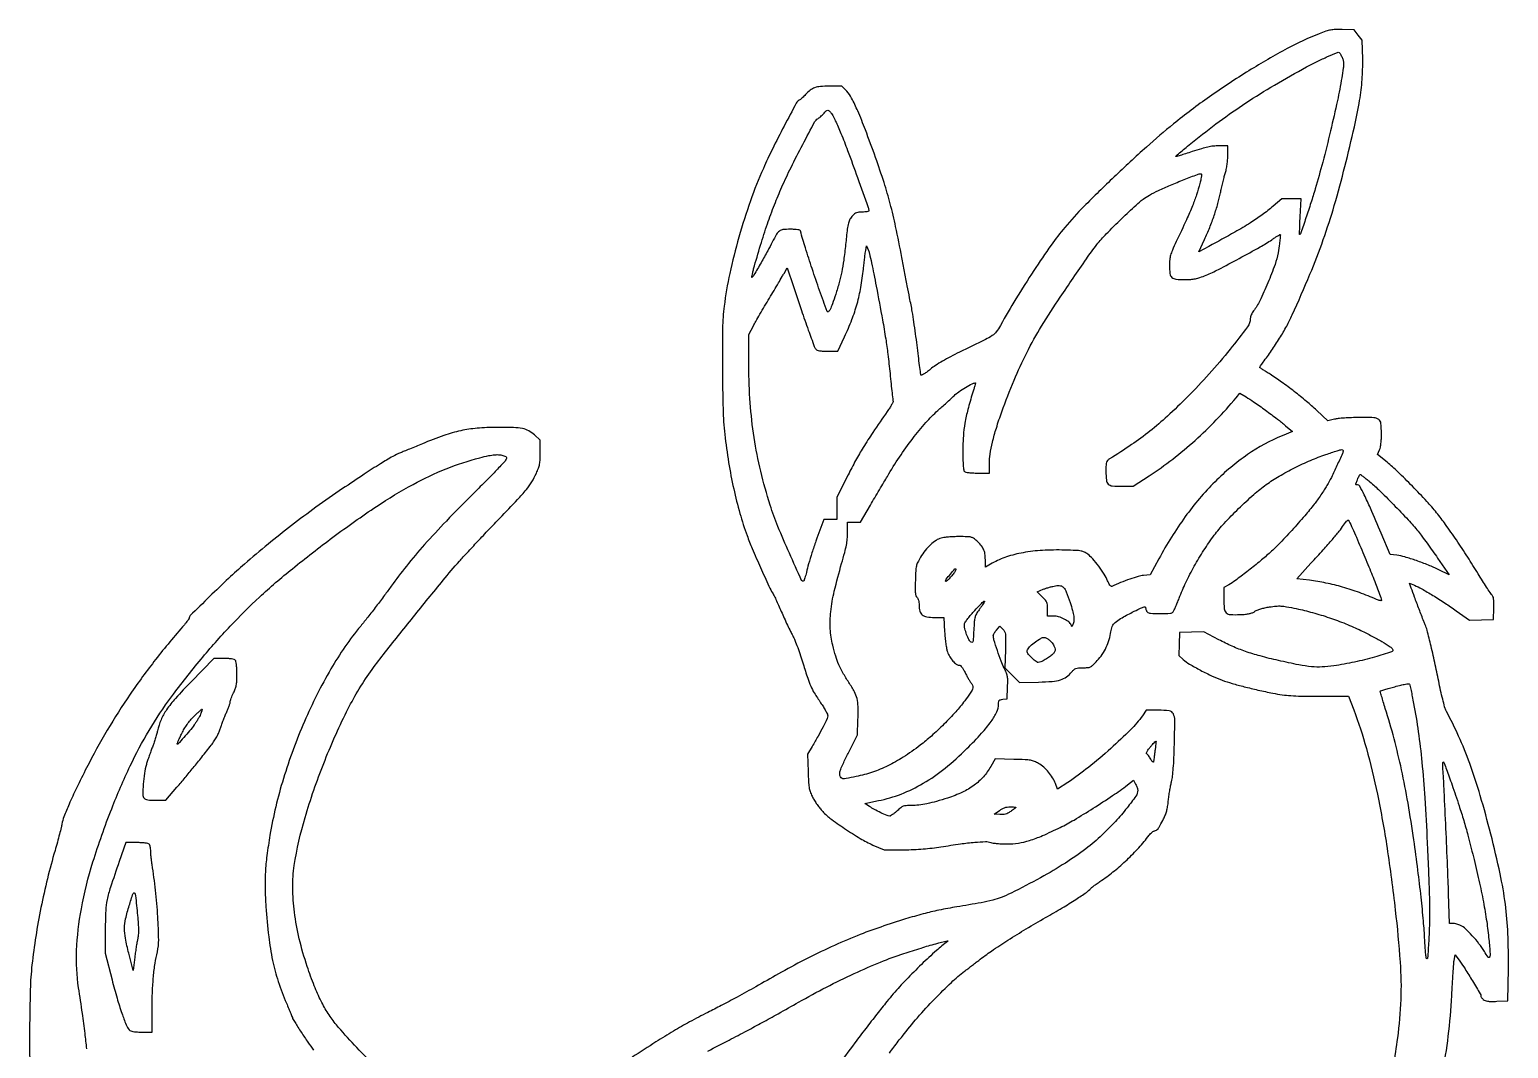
# Model space of a CAD drawing. Extents: x 185 to 1301, y 144 to 1380.
# Drawn here: x 185 to 1301, y 611 to 1380 of the extents above; entities that cross this region are included whole.
import ezdxf

# ---------------------------------------------------------------- set-up
doc = ezdxf.new("R2010")
doc.units = 0

msp = doc.modelspace()

# ---------------------------------------------------------------- linework, layer by layer
for points in [[(1250.819738, 591.396837, 0.020953), (1255.460679, 619.917628, 0.017494), (1258.048738, 650.5, -0.001985), (1258.516547, 659.250379, -0.002502), (1259.022219, 667.345739, -0.00199), (1259.507301, 674.13132, -0.019962), (1259.834055, 676.95358), (1260.53078, 681.40716), (1264.150777, 676.45358, -0.01695), (1268.08677, 670.665548, -0.005038), (1273.707518, 661.563758, -0.001501), (1279.557851, 651.80705, -0.135098), (1280, 650.200515, 0.128671), (1280.118175, 649.748903, 0.028827), (1280.550972, 649.072949, 0.028081), (1281.157661, 648.327745, 0.023952), (1281.875649, 647.612536, 0.091508), (1283.234264, 646.77384, 0.058648), (1285.033893, 646.307825, 0.034412), (1287.7061, 646.127374, 0.008385), (1292.125649, 646.207548), (1300.5, 646.5), (1300.79866, 671, 0.013141), (1300.425664, 697.469677, 0.022461), (1298.543533, 719.484831, 0.020595), (1294.558407, 742.509389, 0.00916), (1287.508209, 772.5, 0.009331), (1279.559254, 801.461549, 0.015204), (1271.617037, 825.676077, 0.017563), (1263.249954, 846.475423, 0.022307), (1254.021222, 865, -0.057337), (1253.081007, 867.272728, -0.006466), (1251.618818, 872.665458, -0.007771), (1250.056386, 879.153998, -0.00624), (1248.571431, 886.180281, 0.004714), (1245.633753, 900.293038, 0.004847), (1242.456172, 914.21819, 0.003179), (1239.467639, 926.409291, 0.048337), (1238.005139, 930.5, -0.01824), (1236.942923, 932.988221, -0.000725), (1233.413166, 942.210244, -0.001435), (1229.9378, 951.408982, -0.003562), (1227.460938, 958.168411), (1226.14629, 961.836823), (1229.823145, 960.314083, -0.030557), (1235.361378, 957.613267, -0.008199), (1243.806514, 952.651197, -0.008466), (1252.993159, 946.833151, -0.010185), (1261.420126, 941.044933), (1271.340253, 933.929451), (1280.420126, 934.214725), (1289.5, 934.5), (1289.792706, 942.89009, 0.007805), (1289.883011, 947.577272, 0.040327), (1289.683789, 950.160995, 0.0728), (1289.139982, 951.901034, 0.075285), (1288.124455, 953.39009, -0.039659), (1286.974267, 954.843234, -0.003323), (1284.331103, 958.845839, -0.004407), (1281.247811, 963.675695, -0.00339), (1277.9646, 969, 0.006875), (1270.077051, 981.593768, 0.006103), (1261.532837, 994.480035, 0.006312), (1253.343685, 1006.188845, 0.013383), (1246.649396, 1015, 0.017709), (1239.210196, 1023.621932, 0.006954), (1228.380325, 1034.988755, 0.006867), (1217.336356, 1045.956682, 0.019952), (1209.308048, 1053.116986), (1202.116095, 1059.033607), (1203.558048, 1062.484685, 0.051228), (1204.160032, 1064.477134, 0.018655), (1204.612201, 1067.395046, 0.016794), (1204.903741, 1070.905881, 0.012317), (1205, 1074.812894, 0.025451), (1204.605033, 1082.56726, 0.216533), (1202.891586, 1085.503321, 0.14675), (1199.16481, 1086.757512, 0.010091), (1187.921259, 1086.904003, 0.007778), (1182.416251, 1086.778969, 0.00802), (1176.973745, 1086.483123, 0.007806), (1172.268599, 1086.077691, 0.033601), (1169.5, 1085.606024), (1164.5, 1084.404042), (1156.110742, 1092.27094, 0.013985), (1148.375283, 1099.128456, 0.009414), (1139.185109, 1106.537624, 0.00938), (1129.659992, 1113.643209, 0.013252), (1120.89826, 1119.581805, -0.000531), (1118.035937, 1121.417355, -0.000818), (1115.564389, 1123.011734, -0.000252), (1113.42263, 1124.399869, -0.024759), (1113.129448, 1124.611427, -0.370643), (1113.082591, 1124.859985, -0.009057), (1113.729944, 1125.935829, -0.015324), (1114.595341, 1127.227093, -0.009274), (1115.69404, 1128.703886, 0.013884), (1122.034936, 1137.392965, 0.012586), (1128.102695, 1146.705397, 0.01296), (1133.471309, 1155.944358, 0.018709), (1137.691634, 1164.397356, 0.007953), (1150.996126, 1195.029801, 0.013378), (1161.056654, 1221.19422, 0.01399), (1169.394962, 1247.01567, 0.009822), (1177.38797, 1276.5, 0.004679), (1184.578084, 1306.434404, 0.01542), (1188.522525, 1326.349359, 0.022268), (1190.417681, 1342.044529, 0.024523), (1190.824819, 1357.347034), (1190.5, 1371.821607), (1187.393393, 1375.660803), (1184.286786, 1379.5), (1175.393393, 1379.731261, 0.012275), (1170.090157, 1379.738942, 0.038712), (1166.554739, 1379.382476, 0.037913), (1163.077823, 1378.481093, 0.011408), (1157.946251, 1376.594724, 0.02973), (1133.891986, 1365.430892, 0.01507), (1104.97904, 1348.718391, 0.01459), (1075.158771, 1329.03486, 0.01699), (1048.054276, 1308.575837, 0.013039), (1027.564135, 1291.083562, 0.007029), (1003.199507, 1268.532199, 0.0068), (980.416237, 1246.243545, 0.021225), (965.948296, 1230.408981, 0.021051), (955.705706, 1217.096202, 0.00812), (942.59295, 1197.824215, 0.008058), (929.111419, 1176.562524, 0.010248), (917.397107, 1156.5, -0.032263), (914.212148, 1151.558255, -0.088706), (911.208134, 1148.721086, -0.031036), (906.05495, 1145.785333, -0.001219), (886.478374, 1136.247766, 0.00846), (879.619253, 1132.782257, 0.011491), (873.55774, 1129.409728, 0.012923), (868.44177, 1126.226755, 0.024094), (864.5, 1123.34924, -0.009474), (861.463544, 1120.993541, -0.027468), (859.249124, 1119.523837, -0.042692), (857.764839, 1118.81472, -0.472671), (857.267172, 1119.101475, -0.009775), (857.113408, 1120.151405, -0.000149), (856.344158, 1126.245275, -0.000401), (855.458459, 1133.324319, -0.000265), (854.451949, 1141.456909, 0.003273), (853.318995, 1150.180277, 0.003086), (852.050542, 1159.061008, 0.003068), (850.829945, 1166.914832, 0.010721), (849.903286, 1171.956909, -0.002356), (848.83698, 1177.258364, -0.000512), (847.049365, 1186.417432, -0.000534), (845.002844, 1197.020881, -0.000511), (842.948952, 1207.783284, 0.005203), (838.287838, 1231.020982, 0.012206), (834.202961, 1248.251568, 0.013469), (829.541547, 1264.214155, 0.007825), (823.132888, 1283.127129, 0.004313), (815.448804, 1304.113667, 0.012819), (809.691862, 1318.310506, 0.017096), (805.064193, 1328.012344, 0.073692), (801.327117, 1333.177048), (797.594104, 1337), (788.247392, 1337, 0.018465), (781.436375, 1336.748379, 0.064844), (777.147572, 1335.863987, 0.08276), (773.798282, 1334.042913, 0.043379), (770.317414, 1330.801083, -0.014071), (769.035896, 1329.459155, -0.013061), (767.649463, 1328.156742, -0.013172), (766.355906, 1327.063433, -0.042162), (765.41897, 1326.434633, 0.144327), (763.27957, 1324.260356, 0.001818), (754.105954, 1306.936735, 0.005976), (745.264574, 1289.592015, 0.010465), (738.421117, 1275, 0.019758), (728.670994, 1250.452787, 0.015334), (719.957784, 1223.055114, 0.015494), (713.06211, 1195.621935, 0.022436), (708.825198, 1171, 0.027443), (707.645372, 1154.333578, 0.00523), (707.48306, 1123.93298, 0.005605), (707.983064, 1093.318554, 0.021158), (709.321018, 1074.195128, 0.012066), (712.226506, 1053.009197, 0.014062), (716.034898, 1033.050392, 0.014946), (720.691742, 1014.547308, 0.018808), (726.15007, 997.742655, 0.012841), (730.008862, 988.006782, 0.004074), (736.250701, 973.691943, 0.00275), (742.672244, 959.496949, 0.036457), (745.441292, 954.466716, -0.032434), (746.202613, 953.109633, -0.002798), (747.898215, 949.515486, -0.00368), (749.867024, 945.19816, -0.002847), (751.950518, 940.466716, 0.004319), (754.189506, 935.422486, 0.003725), (756.626727, 930.161576, 0.003752), (758.908523, 925.423248, 0.010849), (760.583679, 922.189713, -0.027892), (762.202959, 918.784811, -0.008024), (764.324603, 913.348572, -0.008046), (766.523785, 907.130723, -0.008483), (768.481424, 900.953467, 0.005408), (771.870119, 890.02766, 0.027592), (774.150002, 884.092139, 0.03342), (776.879587, 878.958846, 0.010365), (781.646253, 871.62369, -0.010442), (783.696618, 868.467424, -0.013708), (785.427337, 865.498658, -0.0112), (786.735612, 862.973344, -0.114394), (787, 861.832866, -0.110743), (786.496982, 859.589617, -0.006976), (783.503416, 853.472731, -0.010143), (779.697658, 846.326702, -0.007808), (775.266887, 838.681795), (771.772328, 832.86359), (772.176036, 819.681795, 0.005563), (772.492776, 812.098256, 0.026687), (772.951338, 807.79776, 0.041445), (773.761694, 804.520896, 0.029209), (775.183018, 801, 0.025183), (776.516625, 798.514339, 0.013316), (778.403673, 795.566522, 0.013218), (780.499633, 792.645999, 0.019894), (782.491287, 790.226459, 0.04949), (788.711736, 784.507564, 0.012991), (799.756966, 776.646682, 0.013771), (811.605263, 769.135359, 0.030112), (821.147978, 764.200394), (829.5, 760.5), (844.5, 760.60473, 0.008529), (851.873579, 760.782022, 0.009405), (858.999809, 761.209445, 0.009718), (865.876241, 761.886564, 0.010715), (872.5, 762.813367, -0.005281), (887.194602, 765.032518, -0.012832), (898.088251, 766.276062, -0.014577), (906.053945, 766.745356, -0.091535), (910.064028, 766.127524, 0.050188), (911.888358, 765.690474, 0.011232), (915.071721, 765.33121, 0.011546), (918.782935, 765.082824, 0.010935), (922.569545, 765, 0.038678), (930.964903, 765.650409, 0.036955), (939.292675, 767.587241, 0.027674), (949.115786, 771.259173, 0.010293), (962.5, 777.456555, 0.020321), (972.918042, 783.078668, 0.007127), (987.421059, 791.965634, 0.007284), (1002.043987, 801.516372, 0.014804), (1013.195608, 809.52396), (1017.891217, 813.111044), (1019.445608, 810.105182, -0.018957), (1020.040587, 808.839203, -0.018486), (1020.543397, 807.521242, -0.018746), (1020.898081, 806.332706, -0.063214), (1021, 805.529788, -0.154101), (1019.622831, 801.167496, -0.015066), (1012.929245, 792.209568, -0.018403), (1004.216452, 782.045242, -0.015161), (994.214444, 771.848907, -0.029723), (981.823436, 761.299978, -0.0194), (966.396093, 750.585216, -0.016735), (947.714999, 739.519285, -0.010765), (925.376907, 727.895921, -0.019658), (918.023998, 724.621613, -0.032679), (911.574903, 722.525175, -0.018543), (902.779817, 720.63325, -0.002613), (884.5, 717.503403, 0.009559), (870.902907, 714.980438, 0.014034), (859.066366, 712.200877, 0.011443), (845.770255, 708.354467, 0.004101), (827, 702.286162, 0.016111), (809.255782, 695.746423, 0.011254), (789.67811, 687.287705, 0.010793), (769.464356, 677.475243, 0.010925), (749.775451, 666.837398, -0.00161), (732.741627, 657.219893, -0.00283), (718.589446, 649.394304, -0.003398), (706.666816, 642.994164, -0.005685), (696.544399, 637.794982, 0.007521), (682.719191, 630.62964, 0.010518), (670.601133, 623.783657, 0.008851), (657.325127, 615.589588, 0.003579), (639.5, 603.966171, -0.0022)], [(444.209866, 598.593984, -0.014822), (429.735621, 613.137668, -0.014864), (416.162649, 628.5, -0.029777), (409.90344, 637.006269, -0.027669), (404.530054, 646.401698, -0.023076), (399.466292, 657.800647, -0.011738), (394.110631, 672.544426, -0.022227), (388.093607, 693.429316, -0.027265), (384.428705, 713.394412, -0.029636), (383.166203, 731.99394, -0.040262), (384.37547, 748.769706, -0.033954), (392.4845, 784.977676, -0.021591), (406.544023, 825.840468, -0.021693), (423.84194, 864.791231, -0.038271), (441.860465, 895, -0.014136), (451.57044, 907.97121, -0.001661), (474.109838, 936.177789, -0.001849), (496.78113, 964.144636, -0.010989), (508.996314, 978.446308, -0.004325), (514.771132, 984.80263, -0.00175), (522.74972, 993.373066, -0.001732), (531.399023, 1002.535188, -0.0022), (539.449836, 1010.930087, 0.002931), (552.949471, 1025.047949, 0.018495), (559.51406, 1032.530111, 0.033998), (563.616647, 1038.335332, 0.029952), (567.089717, 1044.888315, 0.019009), (568.661582, 1048.718196, 0.041842), (569.49826, 1051.76729, 0.035569), (569.888675, 1055.205495, 0.01049), (570, 1060.510955), (570, 1069.74528), (565.606073, 1073.79546, 0.062998), (561.312774, 1076.853248, 0.07456), (556.626522, 1078.533167, 0.041979), (549.779202, 1079.299502, 0.007641), (537, 1079.456217, 0.020547), (522.348532, 1078.809557, 0.033136), (510.006595, 1076.926033, 0.030109), (497.221296, 1073.278745, 0.013751), (481, 1067.069242, -0.000752), (476.23047, 1065.099847, -0.000731), (471.409375, 1063.125878, -0.00072), (467.165728, 1061.402706, -0.002718), (464.5, 1060.341556, 0.037248), (458.728636, 1057.568826, 0.008444), (449.399058, 1051.986328, 0.007045), (437.0566, 1044.071831, 0.003053), (420.850389, 1033.211759, 0.006624), (400.728688, 1019.156052, 0.007996), (382.225987, 1005.409256, 0.008164), (364.506212, 991.333181, 0.007502), (346.742079, 976.290644, 0.008886), (334.765654, 965.455637, 0.004846), (320.437912, 951.759462, 0.000965), (305.772647, 937.410765, 0.192143), (304.962453, 935.570476, -0.131793), (304.772903, 934.951433, -0.01295), (303.90372, 933.639452, -0.015659), (302.759515, 932.110101, -0.01179), (301.410981, 930.5, 0.014205), (279.696325, 904.317681, 0.016082), (260.421769, 877.983017, 0.016373), (243.183957, 850.906225, 0.015904), (227.578142, 822.5, 0.004754), (219.968866, 807.182257, 0.009625), (214.328563, 794.958048, 0.01077), (210.429619, 785.513383, 0.054123), (208.952135, 780, -0.0221), (208.426356, 777.377739, -0.003466), (207.127216, 772.26875, -0.003848), (205.506495, 766.264264, -0.003348), (203.718546, 760, 0.010966), (198.009749, 738.778933, 0.010483), (193.143742, 717.008237, 0.010536), (189.218069, 695.169759, 0.011392), (186.329838, 673.745689, 0.020908), (185.028525, 655.02764, 0.005623), (184.541345, 625.238443, 0.005646), (184.725793, 595.419571, 0.020499)], [(833.585558, 607.184375, -0.000409), (840.268934, 615.999417, -0.003349), (843.349718, 620, -0.014001), (854.787131, 633.831701, -0.011472), (867.748179, 647.973177, -0.011685), (880.32699, 660.482083, -0.028226), (890.331922, 668.957225, 0.000927), (892.707151, 670.756235, 0.000515), (895.597502, 672.958537, 0.000513), (898.519105, 675.194158, 0.00083), (901, 677.103133, -0.014149), (910.701791, 684.165101, -0.007632), (923.022381, 692.337012, -0.007132), (936.878986, 700.949749, -0.006587), (951.344878, 709.400054, 0.005159), (964.083067, 716.792397, 0.009171), (974.395087, 723.178621, 0.008783), (982.246756, 728.440259, 0.067653), (985.5, 731.429081, -0.056283), (986.231061, 732.131915, -0.004346), (988.409375, 733.769313, -0.005906), (991.054528, 735.674022, -0.004473), (994, 737.703494, 0.022592), (1003.497752, 744.768282, 0.018832), (1012.93541, 753.085611, 0.018683), (1021.805372, 762.171175, 0.02111), (1029.600649, 771.543071, -0.027594), (1030.73058, 772.86627, -0.032298), (1031.944813, 773.984527, -0.034108), (1033.073355, 774.775829, -0.136672), (1033.878142, 775, 0.14674), (1035.160921, 775.384754, 0.086735), (1036.333597, 776.490068, 0.035487), (1037.809283, 778.787384, 0.004562), (1040.570026, 783.951892, 0.027696), (1041.89753, 786.874093, 0.028235), (1042.884257, 789.906617, 0.025324), (1043.601401, 793.31323, 0.015588), (1044.115204, 797.379979, -0.010179), (1044.528564, 800.962908, -0.006911), (1045.13837, 805.024119, -0.006965), (1045.836299, 808.93068, -0.013842), (1046.517512, 812, 0.030915), (1047.295503, 816.174044, 0.011394), (1047.89179, 822.136537, 0.008933), (1048.355189, 829.978638, 0.004019), (1048.696718, 840.286846, 0.00467), (1048.980767, 858.329579, 0.112119), (1047.899711, 863.235234, 0.255368), (1044.868533, 865.44782, 0.033222), (1036.595012, 865.978649), (1027.5, 865.957297), (1024.58272, 861.836156, -0.042399), (1015.598628, 851.185954, -0.013842), (1000.652967, 837.048313, -0.014121), (983.83528, 822.834054, -0.020806), (968.233093, 811.413969), (960.516738, 806.244706), (958.866624, 810.591764, 0.044825), (956.709234, 815.030887, 0.038874), (953.70244, 819.245483, 0.039056), (950.096864, 822.923456, 0.046489), (946.15549, 825.763233, 0.035598), (943.000954, 827.327233, 0.056688), (940.106479, 828.146583, 0.030546), (936.033131, 828.561572, 0.004077), (927.396615, 828.840643), (913.293229, 829.181287), (910.046257, 823.427968, -0.052913), (904.517463, 815.675903, -0.053684), (897.50915, 809.298857, -0.048263), (888.635321, 804.04508, -0.031013), (877.5, 799.647794, -0.01023), (869.065717, 797.097503, -0.017584), (861.931632, 795.366726, -0.020847), (855.717759, 794.356557, -0.029297), (850.111831, 794.014781, 0.015143), (846.187183, 793.886804, 0.073942), (844.019898, 793.423742, 0.078507), (842.142371, 792.361665, 0.018307), (839.384174, 790, -0.013637), (837.629333, 788.468817, -0.01802), (835.94566, 787.17787, -0.015554), (834.495214, 786.213026, -0.14183), (833.772343, 786.009769, -0.100671), (831.768088, 786.43349, -0.008998), (827.058976, 788.57614, -0.012768), (822.235415, 791.029599, -0.025199), (818.564096, 793.262655), (815.036117, 795.659979), (825.268058, 797.686717, 0.044003), (842.493257, 802.705202, 0.039984), (859.16494, 810.786784, 0.036733), (875.58276, 822.133189, 0.026946), (892.053817, 836.934098, 0.011162), (903.197752, 848.599207, 0.02975), (910.439433, 857.540689, 0.042205), (914.684424, 864.672398, 0.113621), (916, 870.386982, -0.024561), (916.100377, 872.429185, -0.15353), (916.505526, 873.379743, -0.164115), (917.367092, 873.893712, -0.029116), (919.25, 874.186642), (922.5, 874.5), (922.791607, 883.433339, 0.009138), (922.869041, 888.827004, 0.04482), (922.584804, 891.858087, 0.056595), (921.791858, 894.456857, 0.020121), (920.101884, 897.960225, -0.033157), (917.878512, 902.893802, -0.009182), (915.054021, 910.910381, -0.006843), (912.49481, 918.991431, -0.074482), (912.004967, 922.361867, -0.112911), (912.149218, 922.980079, -0.01946), (912.722403, 924.046923, -0.020317), (913.509478, 925.267973, -0.016926), (914.440326, 926.5), (916.870718, 929.5), (919.182393, 927.225189, -0.079939), (920.49409, 925.440808, -0.08792), (921.12552, 923.392077, -0.034283), (921.31321, 919.985374, -0.003076), (921.144944, 911.425105), (920.795821, 897.899831), (926.340718, 892.354934), (931.885616, 886.810036), (946.192808, 887.177683, 0.013859), (956.533599, 887.730476, 0.054855), (962.776058, 888.935706, 0.08218), (967.251604, 891.177217, 0.060821), (971.309649, 894.95615, -0.035769), (972.951842, 896.646283, -0.094853), (974.391318, 897.507461, -0.072566), (976.269448, 897.898196, -0.015061), (979.648374, 898, 0.019783), (983.32457, 898.145512, 0.095722), (985.329299, 898.700305, 0.07847), (987.168164, 900.006065, 0.010812), (990.462934, 903.369479, 0.04106), (994.236325, 908.118726, 0.037719), (997.304236, 913.55335, 0.037878), (999.509353, 919.362456, 0.042323), (1000.713266, 925.22679, -0.074972), (1001.804218, 929.206595, -0.104726), (1003.959319, 932.18794, -0.056288), (1008.12928, 935.188532, -0.009191), (1016.914032, 939.907014, -0.004132), (1022.545846, 942.741311, -0.034635), (1025.180109, 943.820296, -0.130202), (1026.464188, 943.898157, -0.357231), (1027, 943.243911, 0.055239), (1027.087982, 942.449968, 0.038717), (1027.3525, 941.589149, 0.039129), (1027.740315, 940.793918, 0.063445), (1028.2, 940.2, 0.186336), (1030.58328, 939.144396, 0.012765), (1038.100217, 938.971663, 0.012032), (1045.645718, 939.172543, 0.211781), (1047.777003, 940.25, 0.063673), (1048.333636, 941.141491, 0.004633), (1049.52169, 943.789662, 0.006417), (1050.872995, 946.98922, 0.004811), (1052.281364, 950.544593, -0.019468), (1057.372475, 962.372318, -0.015906), (1063.699988, 974.609611, -0.015616), (1070.937936, 986.677556, -0.016686), (1078.764839, 998, -0.028009), (1086.221751, 1006.957781, -0.011899), (1097.142813, 1018.130279, -0.011933), (1108.640743, 1028.822743, -0.026483), (1118, 1036.272702, -0.02239), (1127.80296, 1042.619472, -0.015657), (1139.36687, 1048.914128, -0.015496), (1151.490512, 1054.565281, -0.019796), (1163, 1058.971319, -0.001133), (1171.648322, 1061.873342, -0.02224), (1174.350039, 1062.6415, -0.11652), (1175.531198, 1062.642144, -0.347938), (1176, 1062.050015, -0.104694), (1175.49539, 1059.666497, -0.003327), (1171.405325, 1050.603032, -0.007129), (1167.180593, 1041.740269, -0.01839), (1163.808138, 1035.505732, -0.010393), (1161.839063, 1032.318568, -0.005732), (1159.307347, 1028.501684, -0.005712), (1156.650594, 1024.688695, -0.009126), (1154.285254, 1021.5, -0.014757), (1147.170904, 1012.809291, -0.006423), (1137.238819, 1001.674013, -0.006231), (1127.245427, 991.025188, -0.019802), (1120.203846, 984.264101, -0.010103), (1112.655446, 977.837803, -0.006115), (1103.475761, 970.52264, -0.005251), (1094.760869, 963.89607, -0.030213), (1089.911637, 960.724571), (1086.015404, 958.5), (1086.007702, 949.904988, 0.023655), (1086.347209, 942.594037, 0.179265), (1087.819155, 939.534921, 0.180462), (1090.923206, 938.184012, 0.024032), (1098.194642, 938.14511, 0.011062), (1102.461983, 938.422138, 0.031932), (1105.390176, 938.867063, 0.045054), (1107.599042, 939.561692, 0.054589), (1109.5, 940.609584, -0.057523), (1111.248715, 941.560259, -0.022208), (1113.856661, 942.478743, -0.02009), (1117.009109, 943.297273, -0.015528), (1120.5, 943.942659, -0.015551), (1125.476472, 944.54606, -0.038524), (1129.146672, 944.592138, -0.029057), (1133.338124, 944.075879, -0.005827), (1140.727572, 942.637084, -0.016281), (1153.036239, 939.67036, -0.014331), (1165.666854, 935.794572, -0.014364), (1178.021212, 931.213029, -0.016602), (1189.5, 926.127491, -0.008808), (1197.828308, 921.91934, -0.011052), (1205.38756, 917.714956, -0.007785), (1211.630015, 913.928304, -0.114597), (1213.426794, 912.118449, -0.485906), (1212.646709, 909.988296, -0.009336), (1199.772802, 906.055739, -0.01678), (1184.682589, 902.295091, -0.015589), (1169, 899.44939, -0.025271), (1160.157399, 898.581844, -0.03587), (1152.26081, 898.774907, -0.025195), (1142.638563, 900.195069, -0.006408), (1127.202157, 903.480861, -0.009913), (1113.406273, 906.891637, -0.018071), (1102.316942, 910.301726, -0.020179), (1092.374109, 914.213449, -0.016933), (1082.167998, 919.13146), (1070.835996, 925.072881), (1061.667998, 924.786441), (1052.5, 924.5), (1052.213051, 915.886034), (1051.926102, 907.272067), (1055.351293, 904.264711, 0.046017), (1060.123171, 900.795946, 0.01197), (1068.399121, 896.137808, 0.012746), (1077.325512, 891.679301, 0.02388), (1084.787891, 888.611986, 0.014751), (1092.227398, 886.206459, 0.008253), (1101.403009, 883.699308, 0.007522), (1111.799898, 881.208042, 0.006131), (1123, 878.845663, 0.013466), (1130.085879, 877.638909, 0.0186), (1136.501631, 876.965628, 0.013105), (1144.438743, 876.638799, 0.003369), (1157.272313, 876.533468), (1180.044626, 876.5), (1184.03566, 866.167937, -0.025166), (1193.588697, 837.175712, -0.015808), (1201.947285, 802.473932, -0.013729), (1209.214624, 761.914949, -0.009087), (1215.427825, 715, -0.010329), (1219.074654, 675.831612, -0.026982), (1219.589923, 647.571124, -0.025611), (1217.064557, 618.594196, -0.008529), (1210.478521, 576.5, -0.002333)], [(227.650888, 610.386528, 0.006803), (226.423816, 621.913149, 0.005574), (224.436587, 637.018236, 0.00262), (221.548061, 656.5, -0.049275), (220.03045, 684.595358, -0.034568), (223.624831, 716.095485, -0.029674), (232.376054, 751.540532, -0.018882), (246.517296, 791.62609, -0.015853), (260.487254, 823.890733, -0.024538), (274.758063, 850.685733, -0.024243), (291.716666, 876.183259, -0.014996), (313.938976, 904.5, -0.014517), (335.983496, 929.411813, -0.017789), (358.040587, 951.309838, -0.016552), (382.880339, 972.794754, -0.010133), (413.489072, 996.537467, -0.012079), (446.48716, 1019.862545, -0.023791), (473.968862, 1036.470183, -0.028715), (499.029109, 1048.225193, -0.032062), (524.377259, 1056.543276, -0.010734), (531.097769, 1058.127565, -0.032314), (535.75639, 1058.809941, -0.047115), (539.336542, 1058.76224, -0.064047), (542.475142, 1058.009451, -0.026006), (543.923067, 1057.370956, -0.174869), (544.453898, 1056.809355, -0.193358), (544.47531, 1056.071221, -0.032858), (543.891563, 1054.759451, -0.069608), (542.801755, 1053.243769, -0.001338), (536.097185, 1046.260589, -0.003208), (528.185977, 1038.169189, -0.002141), (519.027059, 1029, 0.00614), (499.130655, 1008.760084, 0.009806), (482.690457, 990.933032, 0.011338), (468.99811, 974.764482, 0.015624), (457.5, 959.599934, -0.005784), (452.514077, 952.748189, -0.003134), (446.231719, 944.43082, -0.003133), (439.830124, 936.172877, -0.005654), (434.466915, 929.5, 0.04104), (411.990006, 897.084867, 0.028795), (391.997, 857.400306, 0.028076), (376.1227, 814.310229, 0.03213), (366.004775, 771.597138, 0.009513), (363.683279, 756.166779, 0.018228), (362.509936, 743.701503, 0.019319), (362.284135, 731.67178, 0.012294), (362.906495, 717.680033, 0.011882), (365.018107, 694.990961, 0.023231), (367.964416, 677.077532, 0.026509), (372.242698, 661.153752, 0.022126), (378.40851, 644.759177, -0.001459), (380.168534, 640.608515, -0.002304), (381.65125, 637.037298, -0.000541), (382.931903, 633.902527, -0.096992), (383, 633.554785, 0.138362), (383.094597, 633.219483, 0.000688), (384.949525, 630.203055, 0.00305), (387.09259, 626.775744, 0.001918), (389.63668, 622.795608, 0.006833), (394.620965, 615.290611, 0.012255), (398.945363, 609.289497, 0.007375)], [(696.553157, 608.61363, -0.003514), (712.5, 616.976423, 0.002127), (726.04769, 624.033239, 0.003421), (737.528645, 630.176444, 0.003152), (749.565938, 636.822355, 0.001494), (765, 645.531789, -0.0101), (785.978864, 656.898654, -0.010696), (807.006329, 667.184885, -0.011348), (826.923179, 675.861972, -0.017644), (844.5, 682.335658, -0.004863), (857.435557, 686.449059, -0.007538), (868.685665, 689.721593, -0.006333), (877.239255, 691.954367, -0.821496), (877.5, 691.397687, 0.024401), (869.028061, 684.515734, 0.00907), (857.784885, 674.059658, 0.009128), (846.230782, 662.502402, 0.013142), (836.470648, 651.828809, 0.009733), (831.633773, 646.027362, 0.002566), (824.125956, 636.558193, 0.002604), (815.691562, 625.691472, 0.002671), (807.442454, 614.828809, -0.00494), (778.752524, 577.402924, -0.009446)]]:
    msp.add_lwpolyline(points, format="xyb")
for points in [[(1175.359758, 1358.654294, -0.053301), (1176.179532, 1356.311254, -0.063238), (1176.422212, 1353.9807, -0.030945), (1176.134709, 1350.583234, -0.004017), (1175.015428, 1343.38816, -0.012585), (1171.743183, 1326.143811, -0.005408), (1166.550808, 1303.301224, -0.005417), (1160.633792, 1279.651678, -0.008534), (1154.99012, 1259.5, -0.005018), (1151.74991, 1249.031488, -0.003777), (1147.985012, 1237.58467, -0.00096), (1144.174377, 1226.358324, -0.111261), (1143.369512, 1225.047806, -0.677453), (1143.203688, 1225.116443, -0.001533), (1143.26036, 1228.753463, -0.00502), (1143.384337, 1233.074189, -0.002855), (1143.616599, 1238.297806), (1144.304254, 1252), (1137.07831, 1252), (1129.852365, 1252), (1123.323606, 1246.461256, -0.017824), (1114.927444, 1239.838047, -0.018308), (1106.153856, 1233.891686, -0.012101), (1094.298928, 1226.868562, -0.0031), (1074.784265, 1216.095145), (1067.06853, 1211.897738), (1071.454116, 1221.34675, 0.013077), (1075.345306, 1230.339153, 0.013161), (1078.752231, 1239.503703, 0.013726), (1081.519189, 1248.380951, 0.018911), (1083.479214, 1256.5, -0.006077), (1084.239166, 1260.044369, -0.004038), (1085.192827, 1264.091045, -0.004064), (1086.182382, 1268.004847, -0.007917), (1087.046532, 1271.107813, 0.021831), (1087.825406, 1274.239154, 0.014753), (1088.450327, 1277.86599, 0.014693), (1088.863708, 1281.549984, 0.020593), (1089, 1284.857813), (1089, 1292), (1082.146337, 1292, 0.027361), (1078.080359, 1291.777332, 0.026489), (1074.018092, 1291.111828, 0.0196), (1069.103976, 1289.833245, 0.00692), (1062.16757, 1287.629848, -0.003955), (1057.166212, 1286.008416, -0.007128), (1053.038353, 1284.770579, -0.003185), (1049.667892, 1283.835179, -0.680004), (1049.520381, 1284.032977, -0.079138), (1049.96509, 1284.548774, -0.000902), (1053.456596, 1287.486779, -0.002747), (1057.519245, 1290.855048, -0.001785), (1062.249148, 1294.704715, -0.011258), (1082.595662, 1310.400578, -0.012919), (1102.730275, 1324.434804, -0.012475), (1124.167589, 1337.813421, -0.009274), (1148.460471, 1351.543928, -0.009471), (1156.431018, 1355.662676, -0.010095), (1164.385647, 1359.386423, -0.003892), (1171.700626, 1362.564424, -0.243561), (1173.063082, 1362.461013, -0.107132), (1173.41707, 1362.119801, -0.011867), (1174.023891, 1361.165933, -0.014026), (1174.695198, 1359.979226, -0.010924)], [(789.815303, 1316.507675, -0.050254), (790.854608, 1314.872186, -0.005951), (792.743162, 1310.999904, -0.007066), (794.874288, 1306.325174, -0.00574), (797.029493, 1301.257675, -0.008939), (801.99231, 1288.56666, -0.002326), (809.510931, 1267.984468, -0.000517), (817.557613, 1245.562046, -0.086092), (818, 1243.011812, -0.316937), (817.722513, 1242.618022, -0.033987), (816.586208, 1242.29722, -0.032013), (815.031863, 1242.073093, -0.019803), (813.187091, 1242, 0.023237), (810.575948, 1241.878583, 0.06595), (808.802759, 1241.473413, 0.076318), (807.345588, 1240.660831, 0.039337), (805.799436, 1239.25, 0.05419), (803.770309, 1236.548561, 0.074159), (802.621334, 1233.736598, 0.030595), (801.804265, 1229.212577, 0.00263), (800.487187, 1217.528365, -0.006565), (799.048367, 1205.607767, -0.015626), (797.586951, 1196.804067, -0.017967), (795.716832, 1188.877023, -0.011866), (793.027831, 1179.909883, -0.007026), (790.548857, 1172.651745, -0.029918), (788.752212, 1168.437474, -0.094741), (787.485972, 1166.777773, -0.52848), (786.586415, 1167, -0.004726), (780.887902, 1182.767056, -0.004179), (775.244457, 1199.296917, -0.004327), (770.210654, 1214.904522, -0.007877), (766.411182, 1227.75, 0.248417), (765.870793, 1228.319919, 0.04117), (764.35259, 1228.695827, 0.029737), (762.036837, 1228.930445, 0.010379), (758.686372, 1229, 0.024229), (753.238674, 1228.735858, 0.131475), (750.493417, 1227.707711, 0.108255), (748.365371, 1225.355137, 0.013962), (745.139884, 1219.333181, -0.00981), (741.719541, 1212.818044, -0.003599), (736.641307, 1203.744771, -0.001553), (731.346954, 1194.509942, -0.0573), (729.901855, 1192.561462, -0.715483), (729.688488, 1192.657746, -0.021044), (729.885467, 1194.08369, -0.015367), (730.35161, 1196.269783, -0.007255), (731.080308, 1199.061462, -0.006531), (736.298371, 1217.011625, -0.008962), (741.490129, 1233.005081, -0.009807), (746.811999, 1247.520208, -0.011641), (752.421117, 1261, -0.010467), (759.287964, 1275.641773, -0.006046), (768.127155, 1292.975976, -0.00185), (777.286727, 1310.258496, -0.145268), (779.43764, 1312.434633, 0.039411), (780.34759, 1313.032747, 0.015253), (781.511466, 1313.994861, 0.01499), (782.715121, 1315.119022, 0.017941), (783.776533, 1316.25, -0.023776), (785.755553, 1318.310033, -0.180747), (786.973875, 1318.825529, -0.207305), (788.13587, 1318.379939, -0.032332)], [(1067.919864, 1263.677541, -0.016544), (1065.421239, 1255.113193, -0.016868), (1062.376132, 1246.788857, -0.011293), (1057.839481, 1236.264831, -0.002991), (1050.117827, 1219.6728, 0.006924), (1047.172201, 1213.210973, 0.033936), (1045.811915, 1209.437841, 0.047285), (1045.194681, 1206.115152, 0.022296), (1045, 1201.75154, 0.028933), (1045.361107, 1195.516363, 0.176817), (1046.78595, 1192.681351, 0.166029), (1049.756509, 1191.333314, 0.024808), (1056.404988, 1191.018298, 0.01552), (1061.040901, 1191.172718, 0.035223), (1064.514196, 1191.643597, 0.033534), (1067.988562, 1192.613426, 0.01288), (1072.673329, 1194.403638, 0.021543), (1081.92236, 1198.688607, 0.004514), (1097.705634, 1207.025447, 0.004564), (1113.348856, 1215.655144, 0.020724), (1122.195131, 1221.136036, -0.003747), (1124.413383, 1222.616896, -0.005722), (1126.361841, 1223.864961, -0.002284), (1128.04364, 1224.904621, -0.138147), (1128.38226, 1225, -0.435897), (1128.688841, 1224.670028, -0.008218), (1128.453857, 1222.06313, -0.009908), (1127.952281, 1218.108147, -0.002112), (1126.915116, 1211.254348, -0.048838), (1124.644891, 1202.437398, -0.012089), (1119.188592, 1188.52623, -0.011938), (1113.081686, 1174.918394, -0.051518), (1108.46366, 1167.363469, 0.032309), (1107.520714, 1165.945997, 0.028485), (1106.7237, 1164.35916, 0.029566), (1106.171108, 1162.842456, 0.072697), (1106, 1161.671815, -0.162005), (1103.935192, 1155.466418, -0.008227), (1090.735014, 1138.4193, -0.01352), (1075.057005, 1119.895659, -0.013937), (1058.554071, 1102.438243, -0.010414), (1043.441458, 1087.935854, -0.017957), (1030.200405, 1076.599423, -0.018452), (1016.436179, 1066.452674, -0.011785), (999.75, 1055.644517, 0.057686), (998.175286, 1054.406004, 0.126346), (997.395152, 1053.097838, 0.06445), (997.06854, 1051.043325, 0.007233), (997, 1046.305688, 0.026029), (997.349553, 1039.595538, 0.179423), (998.787435, 1036.687226, 0.168393), (1001.82677, 1035.319317, 0.022318), (1008.97716, 1035), (1017.644346, 1035), (1029.572173, 1042.815893, 0.01916), (1047.412463, 1055.50873, 0.018848), (1064.329903, 1069.596577, 0.018672), (1080.289247, 1085.053883, 0.017983), (1095.260311, 1101.847838), (1098.020622, 1105.177958), (1102.760311, 1102.44432, -0.020851), (1108.502386, 1098.805432, -0.00537), (1117.452787, 1092.452285, -0.005658), (1126.430233, 1085.777391, -0.014973), (1132.649392, 1080.742046), (1137.798784, 1076.311153), (1130.149392, 1073.176933, 0.054422), (1103.903335, 1058.920099, 0.044465), (1079.352832, 1038.441537, 0.040815), (1056.919336, 1012.083012, 0.03206), (1037, 980.27187), (1030.5, 968.240922), (1025.309276, 967.698832, 0.045837), (1021.354265, 966.914936, 0.011636), (1015.115613, 964.912754, 0.011879), (1008.136083, 962.304933, 0.012479), (1001.403335, 959.408313, -0.313048), (1000.855092, 959.505542, -0.040416), (1000.0373, 960.461388, -0.035536), (999.144062, 961.899231, -0.021877), (998.293002, 963.701851, 0.041903), (995.693495, 968.681534, 0.019696), (991.564808, 974.661666, 0.01954), (987.046908, 980.217611, 0.04939), (983.240955, 983.765381, 0.048649), (980.724158, 985.323656, 0.070452), (978.242831, 986.136281, 0.03341), (974.505844, 986.545314, 0.003693), (965.905174, 986.845092, 0.020787), (949.133358, 986.608403, 0.03096), (934.56272, 984.887262, 0.035361), (921.987693, 981.674028, 0.047659), (911.25, 976.928885), (906, 973.982901), (906, 979.541111, 0.038679), (905.655131, 983.992581, 0.067796), (904.600231, 987.527325, 0.067754), (902.637754, 990.652591, 0.038582), (899.516287, 993.851556, 0.032992), (897.089363, 995.714092, 0.089383), (895.107166, 996.576378, 0.052245), (892.395538, 996.924372, 0.005954), (886.215204, 996.994423, 0.009802), (882.213025, 996.913655, 0.009835), (878.221523, 996.676073, 0.0097), (874.750864, 996.333031, 0.03825), (872.645301, 995.91851, 0.078512), (868.785928, 994.159949, 0.041148), (864.627735, 990.8892, 0.03732), (860.570695, 986.511821, 0.032488), (857, 981.379767, 0.02081), (854.924375, 977.592161, 0.060524), (853.934204, 974.782231, 0.041129), (853.455216, 971.273755, 0.005833), (853.15072, 963.994539, 0.004774), (853.020823, 957.687241, 0.026894), (853.164714, 954.32202, 0.053424), (853.582826, 952.293339, 0.14298), (854.40072, 951.082395, -0.101932), (855.088535, 950.222925, -0.051704), (855.589662, 948.924874, -0.041737), (855.89933, 947.239301, -0.024571), (856, 945.192007, 0.064727), (856.588599, 940.664259, 0.161347), (858.391231, 937.90373, 0.131575), (861.772628, 936.431138, 0.037288), (867.545863, 936), (874.743098, 936), (875.252768, 925.25, 0.010918), (875.572544, 920.637045, 0.012565), (876.083976, 916.254568, 0.013262), (876.718719, 912.507968, 0.039925), (877.420065, 910.014172, 0.045017), (879.166045, 906.343033, 0.045935), (881.530842, 903.070263, 0.050061), (884.039406, 900.718062, 0.164768), (886.159263, 900, -0.179627), (887.128435, 899.640212, -0.049145), (888.272489, 898.440509, -0.035738), (889.570179, 896.510737, -0.015023), (891.044536, 893.75, 0.008299), (892.347816, 891.228593, 0.00901), (893.700022, 888.820682, 0.008579), (894.929505, 886.80113, 0.042827), (895.731028, 885.745938, -0.153036), (896.562755, 883.939566, -0.131906), (896.281518, 881.861388, -0.053743), (894.596157, 878.806858, -0.007652), (890.389994, 873, -0.023062), (883.628495, 864.779133, -0.012899), (874.703515, 855.39286, -0.012882), (865.246238, 846.421692, -0.021768), (856.82004, 839.470996, -0.018451), (843.959414, 830.495699, -0.029608), (832.307903, 823.929093, -0.032535), (820.821469, 819.221405, -0.029939), (808.5, 815.890028, -0.003161), (800.849398, 814.356091, -0.064243), (798.49495, 814.206991, -0.216169), (797.227795, 814.884267, -0.083293), (796.271046, 816.686861, -0.120968), (796.106415, 818.715308, -0.048579), (796.818211, 821.425195, -0.02422), (798.594164, 825.598044, -0.004083), (802.437713, 833.375808), (809.5, 847.377894), (809.842246, 858.330971, 0.012229), (809.912456, 868.686977, 0.054887), (809.143826, 874.690312, 0.064883), (807.145436, 879.895204, 0.021402), (802.931544, 886.941474, -0.014993), (798.487247, 894.16137, -0.028276), (795.41887, 900.273432, -0.028136), (793.050261, 906.7129, -0.014685), (790.795048, 914.96284, -0.045069), (788.951467, 927.379665, -0.041455), (789.281175, 940.285416, -0.031499), (791.966862, 955.802544, -0.012499), (797.515601, 976.715139, 0.005669), (799.836725, 985.004737, 0.017914), (801.12811, 990.625049, 0.024719), (801.781654, 995.242691, 0.022796), (802, 1000.02924), (802, 1008), (806.816204, 1008), (811.632408, 1008), (819.195262, 1020.75, 0.000356), (822.47597, 1026.289825, 0.000266), (826.083268, 1032.398438, 0.000269), (829.474439, 1038.155113, 0.000615), (832.023615, 1042.5, -0.015651), (841.151857, 1057.038542, -0.015637), (851.174292, 1070.982007, -0.016529), (861.173491, 1083.157907, -0.03074), (870.173601, 1092.218186, 0.001991), (873.251065, 1094.979213, 0.001432), (876.666548, 1098.085966, 0.001446), (879.899628, 1101.060984, 0.003124), (882.365857, 1103.372337, -0.036623), (886.009494, 1106.355305, -0.018155), (891.020972, 1109.613704, -0.014136), (895.973708, 1112.396621, -0.121507), (898.419939, 1113, -0.491012), (898.524404, 1112.864823, -0.001938), (897.957489, 1110.723438, -0.006791), (897.24833, 1108.222092, -0.003993), (896.336018, 1105.25, 0.012236), (892.780447, 1092.947469, 0.022316), (890.578562, 1082.729707, 0.024146), (889.402498, 1072.922159, 0.017612), (889.009059, 1061.95, 0.005018), (889.071684, 1055.297884, 0.014006), (889.293096, 1050.636266, 0.014105), (889.635804, 1047.342653, 0.164847), (890.2, 1046.2, 0.147006), (891.161055, 1045.683085, 0.020534), (893.415152, 1045.318182, 0.019692), (896.42428, 1045.076788, 0.010168), (900.2, 1045), (909, 1045), (909, 1052.06878, -0.039757), (909.571215, 1059.241178, -0.019184), (911.378941, 1068.283861, -0.016371), (914.313124, 1078.951744, -0.010357), (918.395172, 1091.193292, -0.013478), (927.626122, 1115.025979, -0.018683), (937.256631, 1135.813529, -0.018556), (948.465412, 1155.931751, -0.013027), (962.489598, 1177.740666, -0.001261), (982.259393, 1206.63515, -0.015505), (990.167781, 1217.400614, -0.027612), (997.251671, 1225.480761, -0.00819), (1008.94608, 1237.036033, -0.003199), (1019.715203, 1247.202838, -0.024233), (1025.050799, 1251.713231, -0.038703), (1029.791942, 1254.792166, -0.01556), (1036.69441, 1258.276466, -0.008707), (1045.66503, 1262.271114, -0.005856), (1056.040546, 1266.533801, -0.002696), (1066.063554, 1270.452683, -0.085277), (1068.647852, 1270.96896, -0.394648), (1069.072981, 1270.592518, -0.04849), (1069.069437, 1269.233748, -0.029317), (1068.717794, 1267.028533, -0.00851)], [(823.6328, 1186.001474, -0.001222), (828.356415, 1160.568144, -0.006224), (830.773432, 1146.38057, -0.00906), (832.402425, 1134.66626, -0.004791), (834.019918, 1120.084366, 0.00134), (834.837781, 1112.216007, 0.002136), (835.583744, 1105.494167, 0.000426), (836.270665, 1099.58097, 0.107638), (836.441292, 1099.084366, -0.271495), (836.44783, 1098.654072, -0.005028), (835.266799, 1096.615408, -0.010857), (833.778889, 1094.225414, -0.00686), (831.945081, 1091.5, 0.003487), (821.092238, 1075.603048, 0.00984), (813.808126, 1064.297837, 0.012632), (808.067014, 1054.441263, 0.010241), (802.399037, 1043.598683), (794, 1026.697366), (794, 1018.348683), (794, 1010), (789.087536, 1010), (784.175073, 1010), (781.026413, 1001.754496, 0.007946), (778.091763, 993.687, 0.006093), (775.133383, 984.783804, 0.006168), (772.566476, 976.37515, 0.014346), (770.902873, 970, -0.007366), (770.370605, 967.837152, -0.009798), (769.819579, 965.88886, -0.007409), (769.305633, 964.284633, -0.091991), (768.99552, 963.728034, -0.553442), (767.283073, 963.955318, -0.002364), (758.030174, 984.501, -0.008596), (749.443497, 1004.740852, -0.017843), (743.587958, 1020.864361, -0.019351), (736.417972, 1046.376254, -0.020716), (731.427757, 1071.795018, -0.02039), (728.500054, 1097.907018, -0.017578), (727.513799, 1125.5), (727.5, 1149.5), (730.881896, 1156, -0.008498), (732.745395, 1159.437671, -0.002264), (735.831841, 1164.85, -0.002295), (739.397269, 1170.971877, -0.002364), (742.983729, 1177, 0.001028), (746.493241, 1182.863073, 0.001173), (749.827327, 1188.48911, 0.00106), (752.63634, 1193.277743, 0.006621), (754.036065, 1195.750163), (756.368465, 1200.000325), (761.104568, 1185.750163, 0.002139), (767.157965, 1167.793527, 0.003689), (772.369777, 1152.908799, 0.001568), (776.842288, 1140.55352, 0.085777), (778.072801, 1138.41228, 0.140985), (779.029129, 1137.760898, 0.040138), (780.793636, 1137.333596, 0.028714), (783.352148, 1137.077029, 0.010634), (786.973594, 1137), (794.702299, 1137), (799.776541, 1147.901543, 0.017526), (805.237432, 1160.796616, 0.023702), (809.19668, 1172.818648, 0.023718), (811.998435, 1185.154998, 0.017587), (813.959806, 1199, -0.001908), (814.429441, 1203.276587, -0.002057), (814.920536, 1207.44375, -0.001941), (815.370548, 1211.016317, -0.009856), (815.668115, 1213), (816.263903, 1216.5), (817.736229, 1213.001474, -0.042963), (818.506999, 1210.615582, -0.002895), (820.075681, 1203.627082, -0.004143), (821.830856, 1195.258165, -0.003092)], [(1195.358207, 1039.084721, -0.024063), (1202.7573, 1032.555295, -0.006187), (1214.052829, 1021.301833, -0.006484), (1225.231232, 1009.585839, -0.018149), (1232.650791, 1001, -0.008362), (1235.562976, 997.244906, -0.00327), (1239.461877, 991.968468, -0.003236), (1243.606996, 986.203358, -0.004021), (1247.383845, 980.786275), (1256.096898, 968.072549), (1248.298449, 971.963757, 0.019642), (1240.502625, 975.478359, 0.013264), (1231.364609, 978.894375, 0.013027), (1222.652695, 981.638644, 0.038993), (1216.538286, 982.885511), (1211.576572, 983.5), (1204.809526, 999.5, 0.002203), (1196.715929, 1018.403853, 0.011616), (1191.989873, 1028.65007, 0.012916), (1188.692, 1034.965726, 0.272386), (1186.934316, 1036, -0.074076), (1185.975066, 1036.142899, -0.322384), (1185.646484, 1036.573959, -0.100434), (1185.80286, 1037.470842, -0.006204), (1186.824262, 1039.989829, -0.007056), (1187.492456, 1041.519916, -0.011141), (1188.112975, 1042.810634, -0.005297), (1188.666536, 1043.871312, -0.268917), (1188.858207, 1043.989829, -0.169123), (1189.10721, 1043.910975, -0.001174), (1190.915343, 1042.553149, -0.004361), (1192.978045, 1040.968144, -0.002755)], [(1189.372804, 988.750582, -0.002532), (1195.464307, 974.143614, -0.004078), (1200.48907, 961.631538, -0.001723), (1204.6056, 951.026929, -0.091966), (1205, 948.900799, -0.411674), (1204.752623, 948.651266, -0.04933), (1203.898438, 948.728267, -0.036505), (1202.688698, 949.051975, -0.019625), (1201.25, 949.616097, 0.01606), (1188.406094, 954.758179, 0.017837), (1175.696375, 958.871829, 0.018382), (1163.096234, 961.963176, 0.019657), (1150.580819, 964.041003), (1141.005146, 965.246299), (1151.768001, 976.87315, 0.003013), (1161.087601, 987.063389, 0.006753), (1168.012854, 994.939099, 0.008642), (1173.109278, 1001.108011, 0.022977), (1176.462435, 1005.733597, -0.01705), (1177.5851, 1007.321546, -0.027577), (1178.656536, 1008.58169, -0.026407), (1179.573128, 1009.449761, -0.32557), (1180.025598, 1009.484179, -0.148613), (1180.476651, 1008.972136, -0.000887), (1183.093723, 1003.194441, -0.003583), (1186.032934, 996.548085, -0.002261)], [(882.217018, 969.307575, -0.024475), (880.314795, 966.897583, -0.025412), (878.208627, 964.716553, -0.028315), (876.462513, 963.259408, -0.616416), (876, 963.492021, -0.169426), (876.476532, 964.857963, -0.007791), (879.648745, 968.725768, -0.005496), (882.993863, 972.590229, -0.432171), (883.720951, 972.612382, -0.281547), (883.80494, 972.263914, -0.028681), (883.484279, 971.436487, -0.029165), (882.947845, 970.419486, -0.018891)], [(969.950921, 947.321942, -0.012273), (971.824689, 941.181962, -0.035958), (972.702063, 936.848587, -0.052359), (972.780135, 933.492966, -0.073132), (972.104581, 930.573115, -0.011932), (971.644878, 929.477374, -0.239683), (971.371635, 929.25677, -0.346398), (971.106509, 929.387535, -0.019817), (970.722637, 930.280414, 0.137847), (969.026707, 932.556444, 0.046451), (965.495656, 934.78808, 0.045837), (961.328178, 936.448632, 0.072015), (957.519872, 937), (953, 937), (953, 942.297052, 0.0216), (952.863405, 945.457453, 0.081007), (952.377407, 947.376392, 0.07796), (951.297212, 949.079159, 0.019098), (949.005723, 951.494412), (945.011446, 955.394719), (949.755723, 957.259254, -0.014853), (951.899394, 958.029052, -0.009529), (954.428244, 958.800246, -0.009577), (956.935351, 959.461257, -0.017665), (959, 959.886899, -0.080121), (962.683313, 959.916666, -0.177352), (965.110127, 958.581825, -0.087968), (967.121506, 955.236855, -0.01129)], [(905.399987, 947.75, -0.018429), (904.936701, 947.008191, -0.002375), (903.879318, 945.462176, -0.002771), (902.605278, 943.639915, -0.002308), (901.231563, 941.716981, 0.025672), (899.211624, 938.590415, 0.06685), (898.198448, 936.116904, 0.044454), (897.663405, 932.9315, 0.006643), (897.245759, 926.443066, -0.002652), (896.868197, 919.743424, -0.049513), (896.530545, 917.658358, -0.351881), (895.889885, 917.186706, -0.175126), (894.89647, 917.593694, -0.100295), (893.153224, 919.95812, -0.029136), (891.477327, 924.189207, -0.028616), (890.307908, 928.55598, -0.113065), (890.365194, 931.318913, -0.09285), (890.947162, 932.584281, -0.01025), (892.851266, 935.159167, -0.012221), (895.276937, 938.148481, -0.009603), (898.045022, 941.270826, -0.003557), (902.478275, 946.013895, -0.022468), (904.858812, 948.30889, -0.405203), (905.337633, 948.285989, -0.32985)], [(954.229782, 919.033894, -0.041043), (955.279754, 918.058569, -0.0244), (956.368966, 916.742625, -0.024318), (957.333218, 915.314845, -0.038185), (958.002177, 913.994745, -0.028249), (958.643568, 912.159503, -0.119349), (958.692327, 911.003672, -0.114408), (958.207618, 909.927651, -0.024966), (956.887536, 908.363534, -0.049972), (954.52796, 906.29392, -0.025343), (951.197592, 904.161656, -0.023358), (947.859422, 902.457122, -0.106753), (945.742786, 902, -0.143731), (945.011562, 902.214633, -0.019311), (943.683084, 903.1424, -0.021001), (942.160346, 904.399789, -0.016267), (940.608369, 905.88902, -0.01424), (938.659633, 908.001852, -0.066125), (937.745872, 909.383006, -0.122285), (937.50735, 910.507251, -0.115492), (937.813599, 911.63902, -0.08004), (939.984473, 914.471264, -0.031947), (943.75718, 917.605468, -0.030719), (947.778441, 920.171221, -0.118201), (950.615141, 920.959962, -0.108168), (951.202405, 920.853335, -0.023623), (952.136938, 920.410695, -0.023557), (953.191045, 919.78357, -0.020684)], [(306.5, 887.503329, 0.009272), (294.66467, 874.883122, 0.033661), (287.860167, 866.249642, 0.049863), (283.749719, 858.735065, 0.046361), (281.086839, 850.371256, -0.014364), (280.410113, 847.656563, -0.007508), (279.420153, 844.315306, -0.00746), (278.30131, 840.916107, -0.011328), (277.218455, 838, 0.006484), (276.086714, 835.040412, 0.003895), (274.81645, 831.5, 0.0039), (273.607766, 827.958493, 0.00679), (272.668172, 825, 0.037037), (271.178601, 818.335597, 0.02066), (270.310422, 810.061266, 0.014723), (270.046105, 802.240206, 0.176051), (271.049927, 799.439841, 0.137515), (272.016583, 798.771744, 0.043085), (273.74041, 798.340152, 0.029925), (276.257226, 798.089215, 0.010648), (279.872445, 798.023235), (287.5, 798.046469), (295.775482, 807.773235, 0.002944), (301.929536, 815.093417, 0.002833), (308.076833, 822.579453, 0.002636), (314.5394, 830.627301, 0.001915), (321.650133, 839.649288, 0.018424), (323.918851, 842.78187, 0.020149), (325.879932, 845.982854, 0.021557), (327.435453, 849.073611, 0.033565), (328.474606, 851.867707, -0.011882), (329.324009, 854.494777, -0.005937), (330.516482, 857.778317, -0.005891), (331.832017, 861.149932, -0.008646), (333.074473, 864.079756, 0.008821), (334.19469, 866.723903, 0.010896), (335.140626, 869.227109, 0.009383), (335.845862, 871.349926, 0.075639), (336, 872.363, -0.076491), (336.146378, 873.314231, -0.013718), (336.734375, 875.015307, -0.014525), (337.542909, 876.986273, -0.012673), (338.5, 879, 0.028467), (339.817237, 882.013332, 0.04546), (340.550886, 884.723905, 0.033982), (340.901642, 888.035184, 0.0094), (341, 893.266756, 0.009331), (340.9246, 897.306739, 0.019031), (340.685714, 900.469861, 0.01991), (340.323098, 902.817474, 0.149175), (339.8, 903.8, 0.141485), (338.893401, 904.300344, 0.022148), (336.862627, 904.667578, 0.021451), (334.217939, 904.910818, 0.012702), (331.05, 904.985016), (323.5, 904.970032)], [(1229.306641, 871, -0.012425), (1232.795725, 849.702488, -0.010098), (1235.503532, 826.731846, -0.008354), (1237.677503, 799.763142, -0.004324), (1239.539094, 766, -0.00126), (1240.164595, 751.764844, -0.001259), (1240.718543, 737.521875, -0.001231), (1241.14032, 725.082503, -0.004985), (1241.303079, 717.5, -0.009383), (1241.211755, 704.946813, -0.007863), (1240.655725, 691.642078, -0.002129), (1239.866804, 678.882605, -0.565401), (1239.056336, 678.465182, -0.230549), (1238.741958, 678.962148, -0.002934), (1238.34116, 682.765407, -0.007833), (1237.966991, 687.238208, -0.004968), (1237.664546, 692.459729, 0.009976), (1236.686594, 706.845811, 0.00519), (1234.922776, 724.748372, 0.004633), (1232.486432, 745.325474, 0.003445), (1229.429547, 768, 0.007747), (1225.037947, 795.851657, 0.010381), (1220.143207, 820.944553, 0.011077), (1214.510463, 844.412734, 0.011443), (1207.898895, 867.353537, -0.002695), (1206.378207, 872.302937, -0.004398), (1205.148111, 876.518653, -0.000865), (1204.10923, 880.223655, -0.277599), (1204.18687, 880.504284, -0.11769), (1204.469898, 880.668227, -0.000647), (1207.492393, 881.568275, -0.002756), (1210.952464, 882.573038, -0.001741), (1215, 883.709021, -0.007115), (1219.668469, 884.93051, -0.019241), (1223.022329, 885.621564, -0.019223), (1225.411483, 885.92489, -0.289045), (1226.124521, 885.558274, -0.077669), (1226.449369, 884.740466, -0.001971), (1227.316884, 880.845243, -0.004166), (1228.281323, 876.249702, -0.002824)], [(313.587316, 862.90354, -0.024217), (312.804892, 861.2772, -0.009929), (311.594586, 859.14704, -0.009797), (310.202374, 856.907276, -0.012377), (308.824189, 854.894895, -0.016484), (305.363376, 850.419116, -0.009466), (300.916416, 845.246445, -0.003874), (296.475486, 840.351252, -0.68306), (296, 840.536915, -0.100183), (296.105327, 841.057314, -0.002792), (297.014183, 843.177451, -0.00562), (298.129605, 845.663133, -0.003818), (299.452537, 848.468257, -0.022138), (301.301788, 851.913767, -0.020743), (303.486297, 855.260195, -0.020688), (305.947028, 858.423085, -0.021712), (308.623255, 861.319137, -0.005636), (310.840434, 863.469666, -0.009373), (312.762303, 865.224941, -0.003488), (314.416977, 866.659898, -0.391557), (314.683845, 866.649489, -0.261143), (314.760991, 866.375564, -0.012104), (314.502983, 865.407873, -0.017446), (314.113988, 864.232693, -0.01136)], [(1034.03692, 835.399555, 0.002518), (1033.653301, 832.647789, 0.003134), (1033.325658, 830.086119, 0.002551), (1033.075146, 827.933237, 0.023765), (1033.016071, 827, -0.423467), (1032.794885, 826.792304, -0.177606), (1032.376072, 826.96875, -0.050823), (1031.689372, 827.753345, -0.018089), (1030.870418, 829, 0.012016), (1029.982601, 830.387922, 0.013914), (1029.06983, 831.66394, 0.013004), (1028.243289, 832.697048, 0.075981), (1027.720735, 833.153837, -0.347875), (1027.535318, 833.687215, -0.043498), (1028.072476, 834.883813, -0.034384), (1029.097137, 836.455913, -0.017014), (1030.596578, 838.308659, -0.005808), (1032.112534, 840.016209, -0.009705), (1033.431834, 841.412495, -0.003742), (1034.568766, 842.552727, -0.405831), (1034.767112, 842.554377, -0.229327), (1034.855782, 842.316796, -0.002014), (1034.662802, 840.34735, -0.006424), (1034.399953, 838.062821, -0.004038)], [(1258.28893, 809.5, -0.002912), (1263.576579, 793.889665, -0.008028), (1267.061491, 782.809371, -0.007957), (1270.205725, 771.5688, -0.002818), (1274.358824, 755.385083, -0.006455), (1278.587306, 737.539372, -0.008643), (1281.932113, 721.245016, -0.009535), (1284.424591, 706.378074, -0.012902), (1286.072196, 692.854575, -0.003267), (1287.027579, 682.135935, -0.11134), (1286.675194, 679.624494, -0.595026), (1285.619517, 679.4799, -0.020115), (1282.671718, 683.852326, 0.027152), (1278.619188, 689.684667, 0.019565), (1273.508506, 695.744062, 0.018655), (1268.423639, 700.914053, 0.073546), (1264.772209, 703.46375, 0.029301), (1263.396567, 704.052112, 0.021315), (1261.807743, 704.548727, 0.021653), (1260.254767, 704.891151, 0.043458), (1259.004793, 705), (1256.316861, 705), (1255.645704, 727.25, 0.002641), (1254.907246, 748.080251, 0.001034), (1253.677224, 776.810635, 0.000913), (1252.371866, 804.7529, 0.004875), (1251.482571, 820, -0.006671), (1251.287247, 823.569322, -0.022891), (1251.297568, 825.89053, -0.066202), (1251.494664, 826.958906, -0.637998), (1251.834403, 827, -0.048913), (1252.385887, 825.880258, -0.001635), (1254.114379, 821.240625, -0.003088), (1256.104977, 815.739157, -0.002145)], [(929, 792.514188, -0.222697), (928.868378, 792.233327, -0.00696), (927.856163, 791.414129, -0.012362), (926.598376, 790.474225, -0.008106), (925.106087, 789.451507, -0.027879), (922.996701, 788.218807, -0.050515), (921.136398, 787.492607, -0.052749), (919.224285, 787.172581, -0.033488), (916.963946, 787.187318), (912.71572, 787.5), (916.59598, 790.25, -0.02976), (918.627085, 791.515068, -0.042984), (920.564905, 792.361072, -0.044833), (922.55439, 792.839746, -0.036644), (924.73812, 793, -0.010698), (926.372144, 792.965035, -0.017679), (927.748073, 792.857293, -0.01188), (928.835956, 792.707026, -0.367801)], [(252.182975, 751.636689, 0.003825), (245.558995, 732.268258, 0.029209), (243.053003, 722.978174, 0.039775), (241.991636, 714.570229, 0.010478), (241.650902, 701.002107), (241.574057, 682.5), (246.76139, 662.5, 0.006921), (250.596531, 648.513073, 0.012504), (254.180037, 637.188471, 0.012514), (257.389481, 628.570466, 0.08654), (259.75384, 624.75, 0.103727), (260.92553, 623.882615, 0.061703), (262.587005, 623.355358, 0.036593), (265.089623, 623.076707, 0.009433), (269.154988, 623), (277, 623), (277.01832, 641.25, -0.010166), (277.28066, 653.54423, -0.012899), (278.046224, 664.874983, -0.014225), (279.281008, 674.970481, -0.02267), (280.969962, 683.5, 0.064585), (281.985994, 692.548053, 0.010794), (281.30747, 710.048328, 0.012095), (279.61584, 730.01311, 0.012795), (276.982749, 749.5, -0.008888), (276.611627, 752.093694, -0.006904), (276.297134, 754.927187, -0.006987), (276.077231, 757.578326, -0.016731), (276.007554, 759.55, 0.02689), (275.916309, 761.188432, 0.029178), (275.649719, 762.762812, 0.030433), (275.263672, 764.071142, 0.109845), (274.8, 764.8, 0.144362), (273.865173, 765.309067, 0.021207), (271.716823, 765.676748, 0.020473), (268.883746, 765.921436, 0.011304), (265.409138, 766), (257.218276, 766)], [(265.999748, 711.002626, -0.006249), (266.523818, 704.727115, -0.014803), (266.716996, 700.042574, -0.019655), (266.617895, 696.465299, -0.043388), (266.199848, 693.767244, 0.016099), (265.716233, 691.478613, 0.004328), (265.097327, 687.816003, 0.004379), (264.466481, 683.641501, 0.004519), (263.915813, 679.5), (262.678046, 669.5), (259.392657, 682.5, -0.014735), (256.889291, 693.796991, -0.04947), (256.210934, 701.335399, -0.05371), (257.052527, 708.530998, -0.019664), (259.720211, 718.436596, -0.004921), (262.709351, 727.696824, -0.58528), (263.705721, 727.888104, -0.151048), (264.515188, 725.981955, -0.001484)]]:
    msp.add_lwpolyline(points, format="xyb", close=True)

doc.saveas('drawing.dxf')
